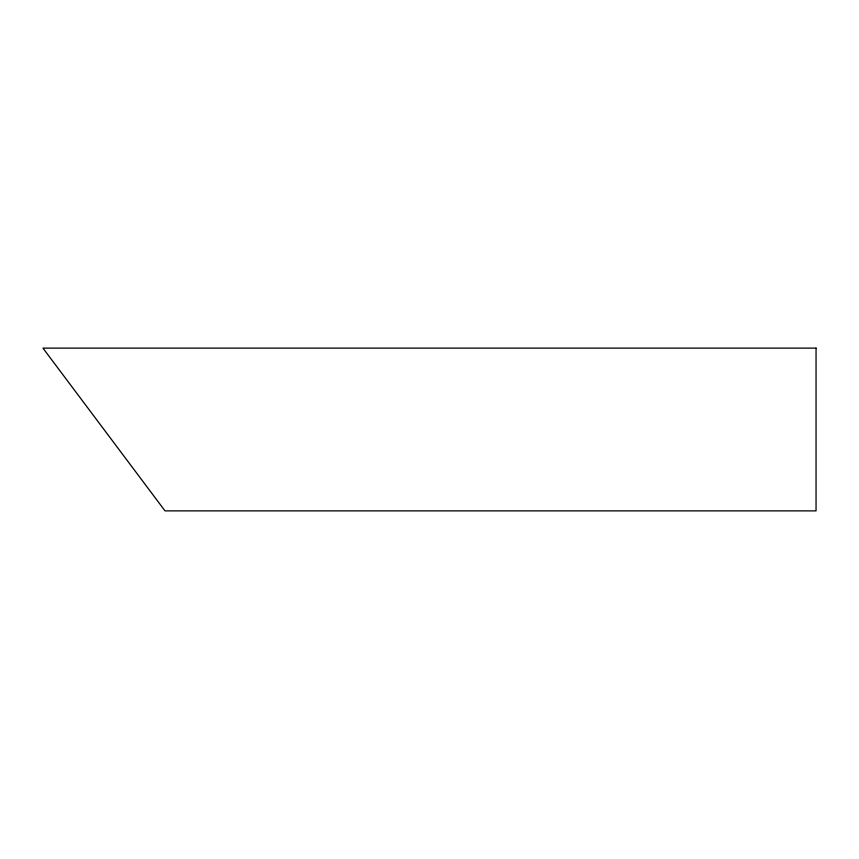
<?xml version="1.0" encoding="UTF-8"?>
<svg xmlns="http://www.w3.org/2000/svg" width="859" height="859" viewBox="0 0 859 859"><rect width="100%" height="100%" fill="white"/><g stroke="black" fill="none" stroke-linecap="round" stroke-linejoin="round"><path stroke-width="1.29" d="M816.05 348.12L42.95 348.12L165.014 510.88L816.05 510.88L816.05 348.12"/></g></svg>
